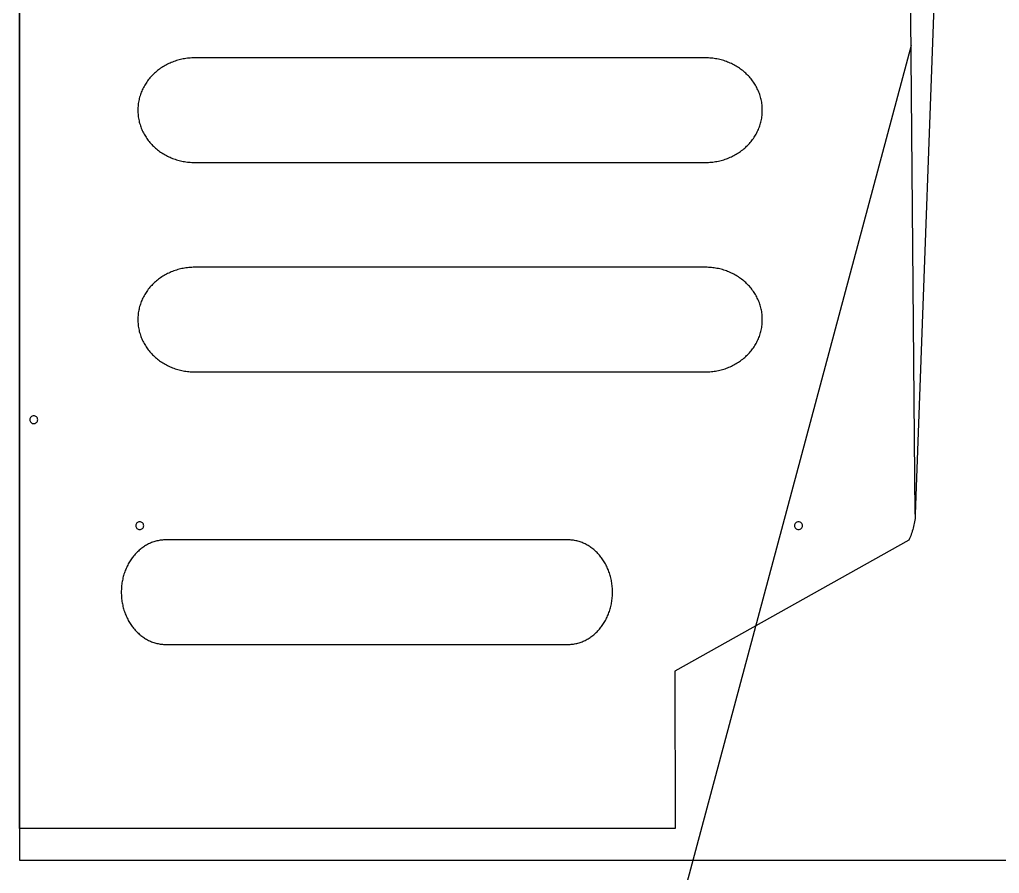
# Model space of a CAD drawing. Extents: x -767 to 3747, y -438 to 2808.
# Drawn here: x 0 to 621, y -8 to 533 of the extents above; entities that cross this region are included whole.
import ezdxf

# ---------------------------------------------------------------- set-up
doc = ezdxf.new("R2010")
doc.units = 0
for name, color, linetype in [('DEFAULT_LAYER', 1, 'CONTINUOUS'), ('LAYER_1', 18, 'CONTINUOUS'), ('T5_LOGOLAYER_2', 18, 'CONTINUOUS'), ('T5_LOGOLAYER_20', 18, 'CONTINUOUS')]:
    doc.layers.add(name, color=color, linetype=linetype)

msp = doc.modelspace()

# ---------------------------------------------------------------- linework, layer by layer
at = {"layer": 'DEFAULT_LAYER'}
for points in [[(470.99, 475.45), (470.98, 476.3), (470.95, 477.16), (470.89, 478), (470.81, 478.84), (470.7, 479.67), (470.58, 480.5), (470.43, 481.32), (470.26, 482.13), (470.07, 482.94), (469.86, 483.74), (469.63, 484.53), (469.37, 485.31), (469.1, 486.08), (468.81, 486.85), (468.49, 487.61), (468.16, 488.36), (467.81, 489.09), (467.44, 489.82), (467.05, 490.54), (466.65, 491.25), (466.22, 491.95), (465.78, 492.64), (465.32, 493.32), (464.84, 493.99), (464.35, 494.64), (463.84, 495.29), (463.31, 495.92), (462.77, 496.54), (462.21, 497.15), (461.64, 497.74), (461.05, 498.33), (460.45, 498.9), (459.83, 499.45), (459.2, 499.99), (458.55, 500.52), (457.89, 501.04), (457.22, 501.54), (456.53, 502.02), (455.83, 502.49), (455.12, 502.94), (454.4, 503.38), (453.66, 503.81), (452.91, 504.21), (452.15, 504.61), (451.38, 504.98), (450.6, 505.34), (449.81, 505.68), (449, 506), (448.19, 506.31), (447.37, 506.6), (446.54, 506.87), (445.7, 507.12), (444.85, 507.35), (443.99, 507.56), (443.12, 507.76), (442.25, 507.93), (441.36, 508.09), (440.47, 508.23), (439.58, 508.34), (438.67, 508.44), (437.76, 508.51), (436.84, 508.56), (435.92, 508.6), (434.99, 508.61), (110.99, 508.61), (110.06, 508.6), (109.14, 508.56), (108.22, 508.51), (107.31, 508.44), (106.41, 508.34), (105.51, 508.23), (104.62, 508.09), (103.74, 507.93), (102.86, 507.76), (102, 507.56), (101.14, 507.35), (100.29, 507.12), (99.45, 506.87), (98.61, 506.6), (97.79, 506.31), (96.98, 506), (96.18, 505.68), (95.38, 505.34), (94.6, 504.98), (93.83, 504.61), (93.07, 504.21), (92.32, 503.81), (91.59, 503.38), (90.86, 502.94), (90.15, 502.49), (89.45, 502.02), (88.77, 501.54), (88.09, 501.04), (87.43, 500.52), (86.79, 499.99), (86.15, 499.45), (85.54, 498.9), (84.93, 498.33), (84.34, 497.74), (83.77, 497.15), (83.21, 496.54), (82.67, 495.92), (82.14, 495.29), (81.63, 494.64), (81.14, 493.99), (80.66, 493.32), (80.2, 492.64), (79.76, 491.95), (79.34, 491.25), (78.93, 490.54), (78.54, 489.82), (78.17, 489.09), (77.82, 488.36), (77.49, 487.61), (77.18, 486.85), (76.88, 486.08), (76.61, 485.31), (76.36, 484.53), (76.13, 483.74), (75.91, 482.94), (75.72, 482.13), (75.55, 481.32), (75.41, 480.5), (75.28, 479.67), (75.18, 478.84), (75.1, 478), (75.04, 477.16), (75, 476.3), (74.99, 475.45), (75, 474.59), (75.04, 473.74), (75.1, 472.9), (75.18, 472.06), (75.28, 471.23), (75.41, 470.4), (75.55, 469.58), (75.72, 468.77), (75.91, 467.96), (76.13, 467.16), (76.36, 466.37), (76.61, 465.59), (76.88, 464.81), (77.18, 464.05), (77.49, 463.29), (77.82, 462.54), (78.17, 461.8), (78.54, 461.07), (78.93, 460.35), (79.34, 459.64), (79.76, 458.94), (80.2, 458.25), (80.66, 457.58), (81.14, 456.91), (81.63, 456.25), (82.14, 455.61), (82.67, 454.98), (83.21, 454.36), (83.77, 453.75), (84.34, 453.15), (84.93, 452.57), (85.54, 452), (86.15, 451.45), (86.79, 450.9), (87.43, 450.38), (88.09, 449.86), (88.77, 449.36), (89.45, 448.88), (90.15, 448.41), (90.86, 447.95), (91.59, 447.51), (92.32, 447.09), (93.07, 446.68), (93.83, 446.29), (94.6, 445.92), (95.38, 445.56), (96.18, 445.22), (96.98, 444.9), (97.79, 444.59), (98.61, 444.3), (99.45, 444.03), (100.29, 443.78), (101.14, 443.55), (102, 443.33), (102.86, 443.14), (103.74, 442.96), (104.62, 442.81), (105.51, 442.67), (106.41, 442.56), (107.31, 442.46), (108.22, 442.39), (109.14, 442.33), (110.06, 442.3), (110.99, 442.29), (434.99, 442.29), (435.92, 442.3), (436.84, 442.33), (437.76, 442.39), (438.67, 442.46), (439.58, 442.56), (440.47, 442.67), (441.36, 442.81), (442.25, 442.96), (443.12, 443.14), (443.99, 443.33), (444.85, 443.55), (445.7, 443.78), (446.54, 444.03), (447.37, 444.3), (448.19, 444.59), (449, 444.9), (449.81, 445.22), (450.6, 445.56), (451.38, 445.92), (452.15, 446.29), (452.91, 446.68), (453.66, 447.09), (454.4, 447.51), (455.12, 447.95), (455.83, 448.41), (456.53, 448.88), (457.22, 449.36), (457.89, 449.86), (458.55, 450.38), (459.2, 450.9), (459.83, 451.45), (460.45, 452), (461.05, 452.57), (461.64, 453.15), (462.21, 453.75), (462.77, 454.36), (463.31, 454.98), (463.84, 455.61), (464.35, 456.25), (464.84, 456.91), (465.32, 457.58), (465.78, 458.25), (466.22, 458.94), (466.65, 459.64), (467.05, 460.35), (467.44, 461.07), (467.81, 461.8), (468.16, 462.54), (468.49, 463.29), (468.81, 464.05), (469.1, 464.81), (469.37, 465.59), (469.63, 466.37), (469.86, 467.16), (470.07, 467.96), (470.26, 468.77), (470.43, 469.58), (470.58, 470.4), (470.7, 471.23), (470.81, 472.06), (470.89, 472.9), (470.95, 473.74), (470.98, 474.59)], [(470.99, 342.68), (470.98, 343.54), (470.94, 344.39), (470.88, 345.23), (470.8, 346.07), (470.7, 346.91), (470.58, 347.73), (470.43, 348.55), (470.26, 349.37), (470.07, 350.17), (469.86, 350.97), (469.62, 351.76), (469.37, 352.54), (469.1, 353.32), (468.81, 354.08), (468.49, 354.84), (468.16, 355.59), (467.81, 356.33), (467.44, 357.06), (467.05, 357.78), (466.64, 358.49), (466.22, 359.19), (465.78, 359.88), (465.32, 360.56), (464.84, 361.22), (464.35, 361.88), (463.84, 362.52), (463.31, 363.16), (462.77, 363.78), (462.21, 364.38), (461.64, 364.98), (461.05, 365.56), (460.45, 366.13), (459.83, 366.69), (459.2, 367.23), (458.55, 367.76), (457.89, 368.27), (457.22, 368.77), (456.53, 369.25), (455.83, 369.72), (455.12, 370.18), (454.39, 370.62), (453.66, 371.04), (452.91, 371.45), (452.15, 371.84), (451.38, 372.21), (450.6, 372.57), (449.81, 372.91), (449, 373.24), (448.19, 373.54), (447.37, 373.83), (446.54, 374.1), (445.7, 374.35), (444.85, 374.58), (443.99, 374.8), (443.12, 374.99), (442.25, 375.17), (441.36, 375.32), (440.47, 375.46), (439.57, 375.58), (438.67, 375.67), (437.76, 375.75), (436.84, 375.8), (435.92, 375.83), (434.99, 375.84), (110.99, 375.84), (110.06, 375.83), (109.14, 375.8), (108.22, 375.75), (107.31, 375.67), (106.4, 375.58), (105.51, 375.46), (104.62, 375.32), (103.73, 375.17), (102.86, 374.99), (101.99, 374.8), (101.13, 374.58), (100.28, 374.35), (99.44, 374.1), (98.61, 373.83), (97.79, 373.54), (96.98, 373.24), (96.17, 372.91), (95.38, 372.57), (94.6, 372.21), (93.83, 371.84), (93.07, 371.45), (92.32, 371.04), (91.59, 370.62), (90.86, 370.18), (90.15, 369.72), (89.45, 369.25), (88.76, 368.77), (88.09, 368.27), (87.43, 367.76), (86.78, 367.23), (86.15, 366.69), (85.53, 366.13), (84.93, 365.56), (84.34, 364.98), (83.77, 364.38), (83.21, 363.78), (82.67, 363.16), (82.14, 362.52), (81.63, 361.88), (81.14, 361.22), (80.66, 360.56), (80.2, 359.88), (79.76, 359.19), (79.33, 358.49), (78.93, 357.78), (78.54, 357.06), (78.17, 356.33), (77.82, 355.59), (77.49, 354.84), (77.17, 354.08), (76.88, 353.32), (76.61, 352.54), (76.36, 351.76), (76.12, 350.97), (75.91, 350.17), (75.72, 349.37), (75.55, 348.55), (75.4, 347.73), (75.28, 346.91), (75.18, 346.07), (75.09, 345.23), (75.04, 344.39), (75, 343.54), (74.99, 342.68), (75, 341.83), (75.04, 340.98), (75.09, 340.13), (75.18, 339.29), (75.28, 338.46), (75.4, 337.63), (75.55, 336.81), (75.72, 336), (75.91, 335.2), (76.12, 334.4), (76.36, 333.61), (76.61, 332.82), (76.88, 332.05), (77.17, 331.28), (77.49, 330.53), (77.82, 329.78), (78.17, 329.04), (78.54, 328.31), (78.93, 327.59), (79.33, 326.88), (79.76, 326.18), (80.2, 325.49), (80.66, 324.81), (81.14, 324.14), (81.63, 323.49), (82.14, 322.84), (82.67, 322.21), (83.21, 321.59), (83.77, 320.98), (84.34, 320.39), (84.93, 319.81), (85.53, 319.24), (86.15, 318.68), (86.78, 318.14), (87.43, 317.61), (88.09, 317.1), (88.76, 316.6), (89.45, 316.11), (90.15, 315.64), (90.86, 315.19), (91.59, 314.75), (92.32, 314.33), (93.07, 313.92), (93.83, 313.53), (94.6, 313.15), (95.38, 312.79), (96.17, 312.45), (96.98, 312.13), (97.79, 311.82), (98.61, 311.54), (99.44, 311.27), (100.28, 311.02), (101.13, 310.78), (101.99, 310.57), (102.86, 310.37), (103.73, 310.2), (104.62, 310.04), (105.51, 309.91), (106.4, 309.79), (107.31, 309.7), (108.22, 309.62), (109.14, 309.57), (110.06, 309.54), (110.99, 309.52), (434.99, 309.52), (435.92, 309.54), (436.84, 309.57), (437.76, 309.62), (438.67, 309.7), (439.57, 309.79), (440.47, 309.91), (441.36, 310.04), (442.25, 310.2), (443.12, 310.37), (443.99, 310.57), (444.85, 310.78), (445.7, 311.02), (446.54, 311.27), (447.37, 311.54), (448.19, 311.82), (449, 312.13), (449.81, 312.45), (450.6, 312.79), (451.38, 313.15), (452.15, 313.53), (452.91, 313.92), (453.66, 314.33), (454.39, 314.75), (455.12, 315.19), (455.83, 315.64), (456.53, 316.11), (457.22, 316.6), (457.89, 317.1), (458.55, 317.61), (459.2, 318.14), (459.83, 318.68), (460.45, 319.24), (461.05, 319.81), (461.64, 320.39), (462.21, 320.98), (462.77, 321.59), (463.31, 322.21), (463.84, 322.84), (464.35, 323.49), (464.84, 324.14), (465.32, 324.81), (465.78, 325.49), (466.22, 326.18), (466.64, 326.88), (467.05, 327.59), (467.44, 328.31), (467.81, 329.04), (468.16, 329.78), (468.49, 330.53), (468.81, 331.28), (469.1, 332.05), (469.37, 332.82), (469.62, 333.61), (469.86, 334.4), (470.07, 335.2), (470.26, 336), (470.43, 336.81), (470.58, 337.63), (470.7, 338.46), (470.8, 339.29), (470.88, 340.13), (470.94, 340.98), (470.98, 341.83)], [(375.99, 169.84), (375.98, 170.7), (375.95, 171.55), (375.91, 172.39), (375.84, 173.23), (375.76, 174.06), (375.66, 174.89), (375.55, 175.71), (375.41, 176.52), (375.26, 177.33), (375.1, 178.13), (374.91, 178.92), (374.71, 179.7), (374.5, 180.48), (374.27, 181.24), (374.02, 182), (373.76, 182.75), (373.49, 183.49), (373.2, 184.22), (372.89, 184.94), (372.57, 185.65), (372.24, 186.35), (371.89, 187.04), (371.53, 187.71), (371.15, 188.38), (370.76, 189.04), (370.36, 189.68), (369.95, 190.31), (369.52, 190.93), (369.08, 191.54), (368.63, 192.14), (368.17, 192.72), (367.69, 193.29), (367.21, 193.84), (366.71, 194.39), (366.2, 194.91), (365.68, 195.43), (365.15, 195.93), (364.61, 196.41), (364.06, 196.88), (363.5, 197.34), (362.93, 197.78), (362.35, 198.2), (361.77, 198.61), (361.17, 199), (360.56, 199.37), (359.95, 199.73), (359.32, 200.07), (358.69, 200.39), (358.05, 200.7), (357.41, 200.99), (356.75, 201.26), (356.09, 201.51), (355.42, 201.74), (354.75, 201.96), (354.06, 202.15), (353.38, 202.33), (352.68, 202.48), (351.98, 202.62), (351.28, 202.73), (350.56, 202.83), (349.85, 202.9), (349.13, 202.96), (348.4, 202.99), (347.67, 203), (92.8, 203), (92.07, 202.99), (91.34, 202.96), (90.62, 202.9), (89.91, 202.83), (89.2, 202.73), (88.49, 202.62), (87.79, 202.48), (87.09, 202.33), (86.41, 202.15), (85.72, 201.96), (85.05, 201.74), (84.38, 201.51), (83.72, 201.26), (83.06, 200.99), (82.42, 200.7), (81.78, 200.39), (81.15, 200.07), (80.52, 199.73), (79.91, 199.37), (79.3, 199), (78.71, 198.61), (78.12, 198.2), (77.54, 197.78), (76.97, 197.34), (76.41, 196.88), (75.86, 196.41), (75.32, 195.93), (74.79, 195.43), (74.27, 194.91), (73.76, 194.39), (73.26, 193.84), (72.78, 193.29), (72.3, 192.72), (71.84, 192.14), (71.39, 191.54), (70.95, 190.93), (70.52, 190.31), (70.11, 189.68), (69.71, 189.04), (69.32, 188.38), (68.94, 187.71), (68.58, 187.04), (68.24, 186.35), (67.9, 185.65), (67.58, 184.94), (67.28, 184.22), (66.98, 183.49), (66.71, 182.75), (66.45, 182), (66.2, 181.24), (65.97, 180.48), (65.76, 179.7), (65.56, 178.92), (65.37, 178.13), (65.21, 177.33), (65.06, 176.52), (64.93, 175.71), (64.81, 174.89), (64.71, 174.06), (64.63, 173.23), (64.57, 172.39), (64.52, 171.55), (64.49, 170.7), (64.48, 169.84), (64.49, 168.99), (64.52, 168.14), (64.57, 167.29), (64.63, 166.45), (64.71, 165.62), (64.81, 164.79), (64.93, 163.97), (65.06, 163.16), (65.21, 162.35), (65.37, 161.55), (65.56, 160.76), (65.76, 159.98), (65.97, 159.21), (66.2, 158.44), (66.45, 157.68), (66.71, 156.93), (66.98, 156.2), (67.28, 155.47), (67.58, 154.75), (67.9, 154.04), (68.24, 153.34), (68.58, 152.65), (68.94, 151.97), (69.32, 151.3), (69.71, 150.65), (70.11, 150), (70.52, 149.37), (70.95, 148.75), (71.39, 148.14), (71.84, 147.55), (72.3, 146.96), (72.78, 146.4), (73.26, 145.84), (73.76, 145.3), (74.27, 144.77), (74.79, 144.25), (75.32, 143.76), (75.86, 143.27), (76.41, 142.8), (76.97, 142.35), (77.54, 141.91), (78.12, 141.48), (78.71, 141.08), (79.3, 140.69), (79.91, 140.31), (80.52, 139.95), (81.15, 139.61), (81.78, 139.29), (82.42, 138.98), (83.06, 138.7), (83.72, 138.43), (84.38, 138.17), (85.05, 137.94), (85.72, 137.73), (86.41, 137.53), (87.09, 137.36), (87.79, 137.2), (88.49, 137.07), (89.2, 136.95), (89.91, 136.85), (90.62, 136.78), (91.34, 136.73), (92.07, 136.69), (92.8, 136.68), (347.67, 136.68), (348.4, 136.69), (349.13, 136.73), (349.85, 136.78), (350.56, 136.85), (351.28, 136.95), (351.98, 137.07), (352.68, 137.2), (353.38, 137.36), (354.06, 137.53), (354.75, 137.73), (355.42, 137.94), (356.09, 138.17), (356.75, 138.43), (357.41, 138.7), (358.05, 138.98), (358.69, 139.29), (359.32, 139.61), (359.95, 139.95), (360.56, 140.31), (361.17, 140.69), (361.77, 141.08), (362.35, 141.48), (362.93, 141.91), (363.5, 142.35), (364.06, 142.8), (364.61, 143.27), (365.15, 143.76), (365.68, 144.25), (366.2, 144.77), (366.71, 145.3), (367.21, 145.84), (367.69, 146.4), (368.17, 146.96), (368.63, 147.55), (369.08, 148.14), (369.52, 148.75), (369.95, 149.37), (370.36, 150), (370.76, 150.65), (371.15, 151.3), (371.53, 151.97), (371.89, 152.65), (372.24, 153.34), (372.57, 154.04), (372.89, 154.75), (373.2, 155.47), (373.49, 156.2), (373.76, 156.93), (374.02, 157.68), (374.27, 158.44), (374.5, 159.21), (374.71, 159.98), (374.91, 160.76), (375.1, 161.55), (375.26, 162.35), (375.41, 163.16), (375.55, 163.97), (375.66, 164.79), (375.76, 165.62), (375.84, 166.45), (375.91, 167.29), (375.95, 168.14), (375.98, 168.99)]]:
    msp.add_lwpolyline(points, close=True, dxfattribs=at)
at = {"layer": 'LAYER_1'}
msp.add_lwpolyline([(0, 0), (1220, 0), (1220, 2440), (0, 2440)], close=True, dxfattribs=at)
at = {"layer": 'T5_LOGOLAYER_2'}
for points in [[(568.01, 219.39), (560.14, 1114.97)], [(565.4, 516.47), (404.93, -82.41)]]:
    msp.add_lwpolyline(points, dxfattribs=at)
at = {"layer": 'T5_LOGOLAYER_20'}
msp.add_lwpolyline([(583.01, 627.76), (568.01, 219.39), (567.99, 218.42), (567.92, 217.44), (567.83, 216.45), (567.71, 215.46), (567.56, 214.46), (567.38, 213.46), (567.17, 212.47), (566.95, 211.47), (566.69, 210.48), (566.42, 209.49), (566.12, 208.51), (565.8, 207.54), (565.47, 206.58), (565.11, 205.63), (564.74, 204.7), (564.35, 203.78), (563.95, 202.88), (415.52, 119.85), (415.7, 20), (0, 20), (0, 1793)], dxfattribs=at)
for points in [[(9, 281.7, 0.414214), (6.5, 279.2, 0.414214), (9, 276.7, 0.414214), (11.5, 279.2, 0.414214)], [(76.2, 214.5, 0.414214), (73.7, 212, 0.414214), (76.2, 209.5, 0.414214), (78.7, 212, 0.414214)], [(493.93, 214.5, 0.414214), (491.43, 212, 0.414214), (493.93, 209.5, 0.414214), (496.43, 212, 0.414214)]]:
    msp.add_lwpolyline(points, format="xyb", close=True, dxfattribs=at)

doc.saveas('drawing.dxf')
